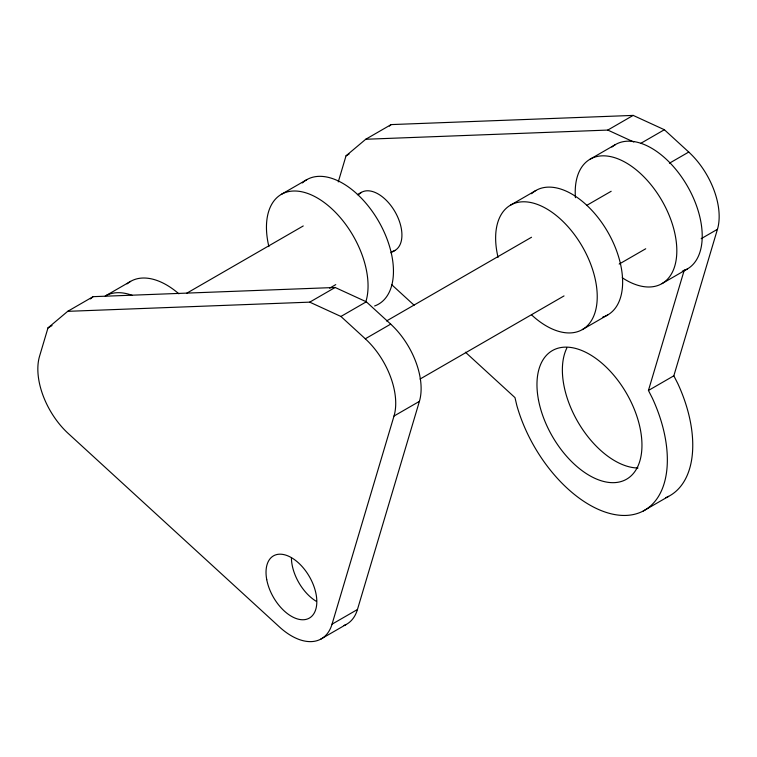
<?xml version="1.0" encoding="UTF-8"?>
<svg xmlns="http://www.w3.org/2000/svg" width="757" height="757" viewBox="0 0 757 757"><rect width="100%" height="100%" fill="white"/><g stroke="black" fill="none" stroke-linecap="round" stroke-linejoin="round"><path stroke-width="1.14" d="M47.984 327.913L39.553 356.244A59.869 34.567 60 0 0 68.253 433.487L279.503 627.004A59.869 34.567 60 0 0 332.039 624.184L357.446 609.517L419.406 401.371A59.869 34.567 60 0 0 390.697 324.128L366.322 301.797L335.133 287.48L93.102 296.668L67.695 311.335L47.984 327.913L52.053 325.567M338.265 181.907L346.025 155.838L365.735 139.26L391.142 124.593L633.174 115.405L664.372 129.731L688.747 152.053A59.869 34.567 60 0 1 717.447 229.295L673.834 375.803L648.437 390.47L652.354 398.154A110.162 63.607 60 0 1 626.815 515.394A110.162 63.607 60 0 1 516.813 405.411L514.978 397.614L465.423 352.213M332.039 624.184L394.009 416.038A59.869 34.567 60 0 0 365.3 338.795L340.924 316.464L309.727 302.147L67.695 311.335M648.437 390.47L684.328 269.88M90.414 298.93L93.102 296.668M389.344 126.097L391.142 124.593M346.025 155.838L349.072 154.078M130.611 281.377L105.214 296.044A71.849 41.484 60 0 1 132.314 295.4M281.33 194.36L306.727 179.702M186.837 293.167L303.245 225.955M357.37 194.71L361.449 192.354M329.626 288.152L335.758 284.613M390.896 252.781L394.984 250.425M309.727 302.147L335.133 287.48M365.735 139.26L607.776 130.072L633.174 115.405M510.511 205.147L535.909 190.48M590.1 159.197L615.498 144.53M340.924 316.464L366.322 301.797M640.999 143.215L664.372 129.731M386.524 320.968L531.528 237.253M586.666 205.421L611.173 191.275M365.3 338.795L390.697 324.128M669.434 163.2L688.747 152.053M420.059 379.049L564.031 295.921M619.179 264.079L645.721 248.76M394.009 416.038L419.406 401.371M701.19 238.682L717.447 229.295M582.36 329.588L607.757 314.921M661.949 283.638L687.347 268.972M320.637 639.211L346.044 624.553M643.232 511.022L668.63 496.365M607.776 130.072L633.77 142.004M391.511 284.518L414.117 305.222M673.834 375.803L677.761 383.487A110.162 63.607 60 0 1 665.8 497.69M357.446 609.517A59.869 34.567 60 0 1 343.981 625.481M316.218 601.285A35.92 20.742 60 0 1 291.417 558.041M531.528 193.716A71.849 41.484 60 0 1 607.757 231.964A71.849 41.484 60 0 1 602.761 317.098M498.068 257.389A71.849 41.484 60 0 1 540.905 205.857A71.849 41.484 60 0 1 597.018 302.005A71.849 41.484 60 0 1 531.688 314.988M611.94 147.038A71.849 41.484 60 0 1 687.81 186.828A71.849 41.484 60 0 1 682.35 271.148M575.443 197.691A71.849 41.484 60 0 1 624.128 161.695A71.849 41.484 60 0 1 676.815 251.835A71.849 41.484 60 0 1 622.226 277.724M638 468.006A74.243 42.865 60 0 1 578.499 422.955A74.243 42.865 60 0 1 566.851 348.002M359.036 194.227A33.526 19.36 60 0 1 394.984 211.705A33.526 19.36 60 0 1 392.145 251.579M127.053 283.884A71.849 41.484 60 0 1 178.879 293.82M302.346 182.939A71.849 41.484 60 0 1 378.103 220.363A71.849 41.484 60 0 1 374.62 305.97M268.886 246.602A71.849 41.484 60 0 1 317.117 197.842A71.849 41.484 60 0 1 365.707 302.194M266.738 579.644A35.92 20.742 60 0 0 308.951 618.318A35.92 20.742 60 0 0 298.57 562.953A35.92 20.742 60 0 0 266.738 579.644M538.445 399.753A74.243 42.865 60 0 0 625.698 479.683A74.243 42.865 60 0 0 604.237 365.262A74.243 42.865 60 0 0 538.445 399.753"/></g></svg>
